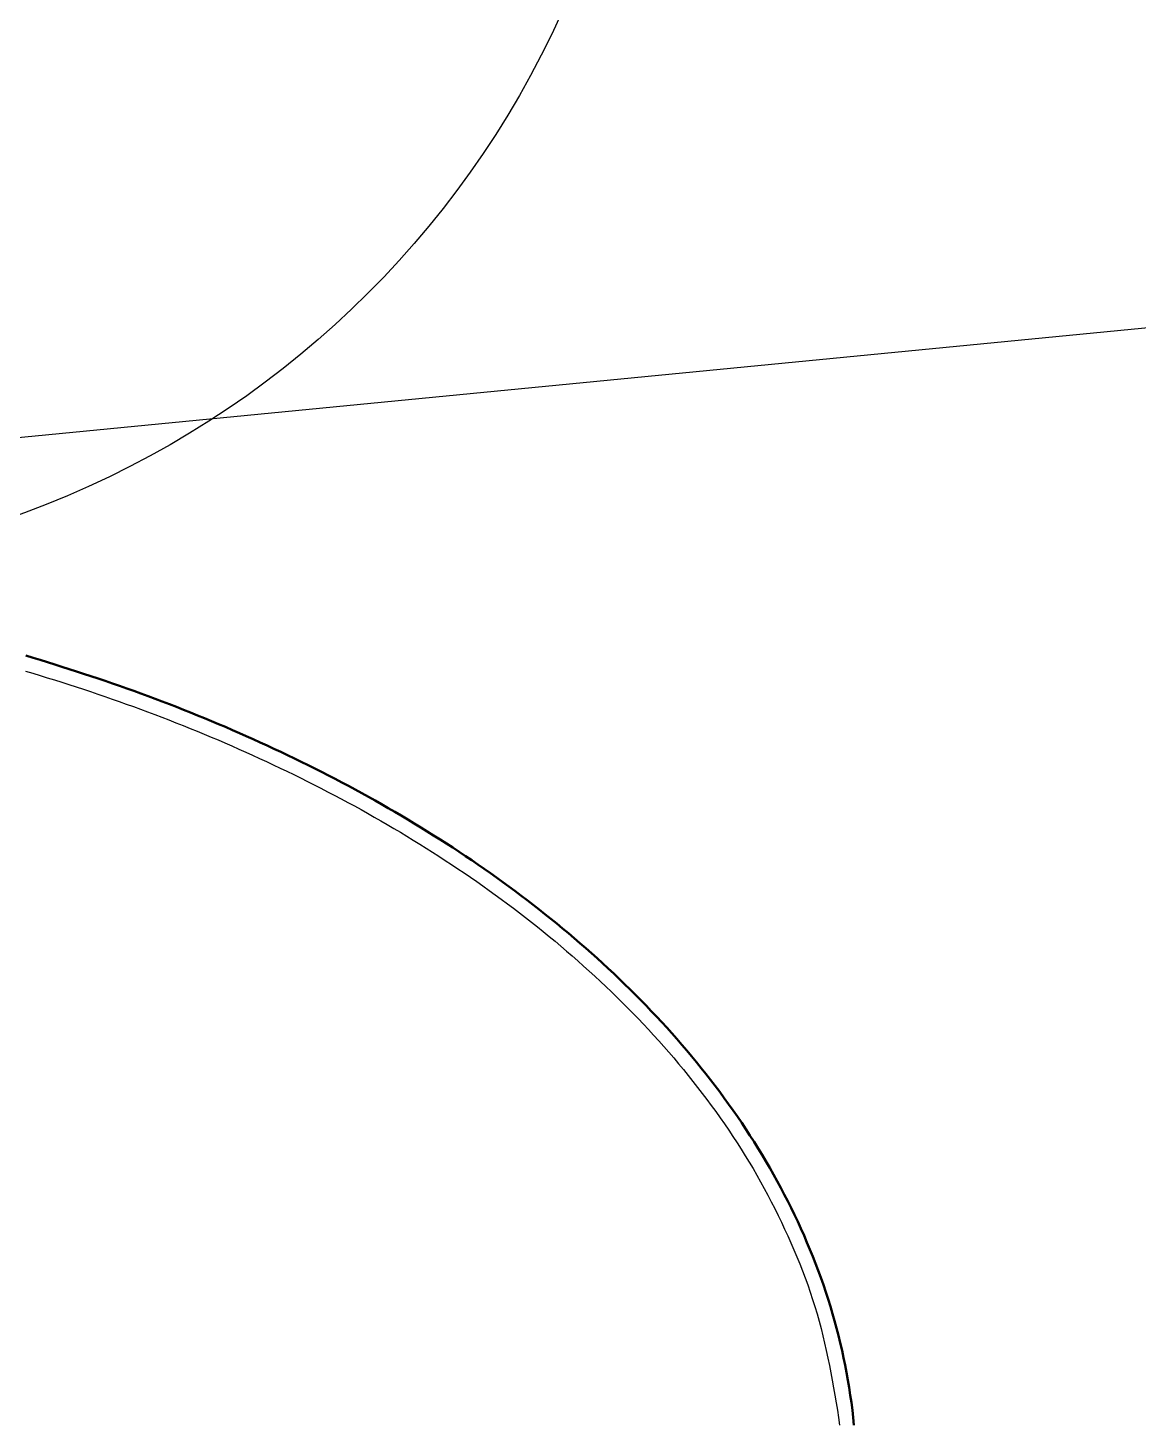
# Model space of a CAD drawing. Header units: millimetres. Extents: x 0 to 420, y 0 to 297.
# Drawn here: x 97.84 to 112.53, y 232.95 to 251.38 of the extents above; entities that cross this region are included whole.
import ezdxf

# ---------------------------------------------------------------- set-up
doc = ezdxf.new("R2010")
doc.units = ezdxf.units.MM
doc.linetypes.add('ISO02-TRAZOS', pattern=[3.75, 3, -0.75])
for name, color, linetype, lineweight in [('01-VISIBLE', 7, 'CONTINUOUS', 50), ('02-OCULTA', 4, 'ISO02-TRAZOS', 25), ('08-FINA', 5, 'CONTINUOUS', 25)]:
    doc.layers.add(name, color=color, linetype=linetype, lineweight=lineweight)

msp = doc.modelspace()

# ---------------------------------------------------------------- linework, layer by layer
at = {"layer": '01-VISIBLE'}
msp.add_lwpolyline([(108.768, 232.901), (108.758, 233.001), (108.747, 233.1), (108.734, 233.2), (108.72, 233.299), (108.705, 233.398), (108.689, 233.497), (108.671, 233.596), (108.652, 233.694), (108.632, 233.792), (108.611, 233.89), (108.588, 233.988), (108.564, 234.085), (108.539, 234.182), (108.513, 234.279), (108.485, 234.375), (108.457, 234.471), (108.427, 234.567), (108.396, 234.662), (108.364, 234.757), (108.33, 234.852), (108.296, 234.946), (108.26, 235.04), (108.224, 235.133), (108.186, 235.226), (108.147, 235.318), (108.108, 235.41), (108.067, 235.502), (108.025, 235.593), (107.982, 235.684), (107.938, 235.774), (107.893, 235.863), (107.847, 235.952), (107.8, 236.041), (107.753, 236.129), (107.704, 236.217), (107.654, 236.304), (107.604, 236.391), (107.553, 236.477), (107.5, 236.562), (107.447, 236.647), (107.393, 236.732), (107.338, 236.816), (107.283, 236.899), (107.226, 236.982), (107.169, 237.064), (107.111, 237.146), (107.052, 237.227), (106.993, 237.308), (106.933, 237.388), (106.872, 237.467), (106.81, 237.547), (106.748, 237.625), (106.685, 237.703), (106.621, 237.78), (106.556, 237.857), (106.491, 237.933), (106.426, 238.009), (106.359, 238.084), (106.292, 238.159), (106.225, 238.233), (106.157, 238.306), (106.088, 238.379), (106.018, 238.451), (105.948, 238.523), (105.878, 238.594), (105.807, 238.665), (105.735, 238.735), (105.663, 238.805), (105.591, 238.874), (105.517, 238.943), (105.444, 239.011), (105.37, 239.078), (105.295, 239.145), (105.22, 239.211), (105.144, 239.277), (105.068, 239.342), (104.992, 239.407), (104.915, 239.471), (104.837, 239.535), (104.76, 239.598), (104.681, 239.661), (104.603, 239.723), (104.524, 239.785), (104.444, 239.846), (104.364, 239.906), (104.284, 239.967), (104.203, 240.026), (104.123, 240.085), (104.041, 240.144), (103.959, 240.202), (103.877, 240.259), (103.795, 240.316), (103.712, 240.373), (103.629, 240.429), (103.546, 240.485), (103.462, 240.54), (103.378, 240.594), (103.293, 240.648), (103.209, 240.702), (103.124, 240.755), (103.039, 240.808), (102.953, 240.86), (102.867, 240.912), (102.781, 240.963), (102.694, 241.014), (102.608, 241.064), (102.521, 241.114), (102.434, 241.163), (102.346, 241.212), (102.258, 241.26), (102.17, 241.308), (102.082, 241.356), (101.993, 241.403), (101.905, 241.45), (101.816, 241.496), (101.727, 241.541), (101.637, 241.587), (101.547, 241.631), (101.458, 241.676), (101.367, 241.72), (101.277, 241.763), (101.187, 241.806), (101.096, 241.849), (101.005, 241.891), (100.914, 241.933), (100.823, 241.974), (100.731, 242.015), (100.639, 242.056), (100.548, 242.096), (100.456, 242.136), (100.363, 242.175), (100.271, 242.214), (100.178, 242.252), (100.086, 242.29), (99.993, 242.328), (99.9, 242.365), (99.806, 242.402), (99.713, 242.438), (99.619, 242.474), (99.525, 242.509), (99.431, 242.544), (99.337, 242.579), (99.243, 242.613), (99.149, 242.646), (99.054, 242.679), (98.959, 242.712), (98.865, 242.745), (98.77, 242.777), (98.675, 242.809), (98.579, 242.84), (98.484, 242.871), (98.389, 242.902), (98.293, 242.933), (98.198, 242.963), (98.102, 242.993), (98.006, 243.023), (97.911, 243.052), (97.815, 243.082)], dxfattribs=at)
at = {"layer": '02-OCULTA'}
msp.add_lwpolyline([(97.811, 242.875), (97.907, 242.847), (98.003, 242.818), (98.099, 242.788), (98.194, 242.759), (98.29, 242.728), (98.385, 242.698), (98.481, 242.667), (98.576, 242.636), (98.671, 242.604), (98.766, 242.572), (98.861, 242.539), (98.955, 242.506), (99.05, 242.473), (99.144, 242.439), (99.238, 242.405), (99.332, 242.371), (99.426, 242.336), (99.52, 242.301), (99.614, 242.265), (99.707, 242.229), (99.801, 242.192), (99.894, 242.155), (99.987, 242.118), (100.079, 242.08), (100.172, 242.042), (100.264, 242.003), (100.357, 241.964), (100.449, 241.925), (100.541, 241.885), (100.632, 241.844), (100.724, 241.804), (100.815, 241.763), (100.907, 241.721), (100.997, 241.679), (101.088, 241.636), (101.179, 241.593), (101.269, 241.55), (101.359, 241.506), (101.449, 241.462), (101.539, 241.417), (101.628, 241.372), (101.717, 241.326), (101.806, 241.28), (101.895, 241.234), (101.984, 241.187), (102.072, 241.139), (102.16, 241.092), (102.248, 241.043), (102.335, 240.994), (102.422, 240.945), (102.509, 240.895), (102.596, 240.845), (102.682, 240.794), (102.769, 240.743), (102.854, 240.692), (102.94, 240.639), (103.025, 240.587), (103.11, 240.534), (103.195, 240.48), (103.279, 240.426), (103.363, 240.371), (103.447, 240.316), (103.53, 240.261), (103.613, 240.205), (103.696, 240.148), (103.778, 240.091), (103.86, 240.033), (103.942, 239.975), (104.023, 239.917), (104.104, 239.857), (104.185, 239.798), (104.265, 239.738), (104.344, 239.677), (104.424, 239.616), (104.503, 239.554), (104.581, 239.492), (104.659, 239.429), (104.737, 239.366), (104.814, 239.302), (104.891, 239.237), (104.967, 239.172), (105.043, 239.107), (105.118, 239.041), (105.193, 238.974), (105.268, 238.907), (105.342, 238.84), (105.415, 238.771), (105.488, 238.703), (105.56, 238.633), (105.632, 238.564), (105.703, 238.493), (105.774, 238.422), (105.844, 238.351), (105.914, 238.279), (105.983, 238.206), (106.051, 238.133), (106.119, 238.059), (106.186, 237.985), (106.253, 237.91), (106.319, 237.834), (106.384, 237.758), (106.449, 237.681), (106.512, 237.604), (106.576, 237.527), (106.638, 237.448), (106.7, 237.369), (106.761, 237.29), (106.821, 237.21), (106.881, 237.129), (106.94, 237.048), (106.998, 236.967), (107.055, 236.885), (107.112, 236.802), (107.168, 236.719), (107.222, 236.635), (107.276, 236.55), (107.329, 236.465), (107.382, 236.38), (107.433, 236.294), (107.483, 236.207), (107.532, 236.12), (107.581, 236.032), (107.628, 235.944), (107.675, 235.855), (107.72, 235.766), (107.765, 235.676), (107.808, 235.586), (107.851, 235.495), (107.893, 235.404), (107.934, 235.313), (107.974, 235.221), (108.013, 235.128), (108.051, 235.036), (108.087, 234.942), (108.123, 234.849), (108.157, 234.755), (108.19, 234.66), (108.222, 234.565), (108.252, 234.469), (108.28, 234.373), (108.307, 234.277), (108.333, 234.18), (108.357, 234.083), (108.38, 233.985), (108.402, 233.887), (108.423, 233.789), (108.443, 233.691), (108.462, 233.593), (108.481, 233.494), (108.499, 233.396), (108.516, 233.297), (108.533, 233.198), (108.55, 233.1), (108.564, 233), (108.576, 232.901)], dxfattribs=at)
at = {"layer": '08-FINA'}
msp.add_line((128.017, 248.908), (89.8, 245.194), dxfattribs=at)
msp.add_circle((93.5, 256.712), 12.5, dxfattribs=at)

doc.saveas('drawing.dxf')
